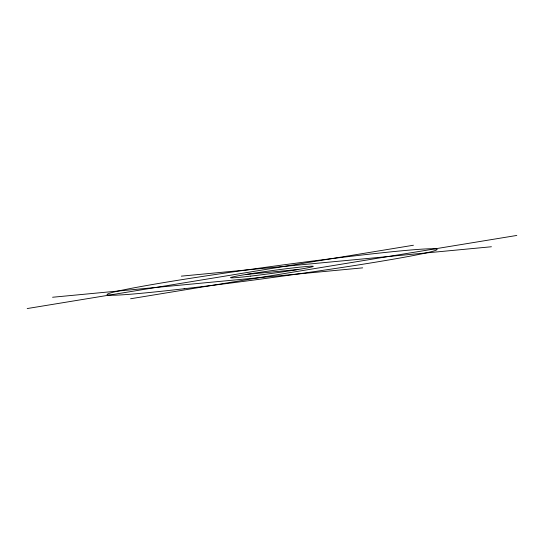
<?xml version="1.0" encoding="UTF-8"?>
<svg xmlns="http://www.w3.org/2000/svg" width="544" height="544" viewBox="0 0 544 544"><rect width="100%" height="100%" fill="white"/><g stroke="black" fill="none" stroke-linecap="round" stroke-linejoin="round"><path stroke-width="0.82" d="M27.2 308.557L413.433 245.235M130.567 298.765L516.8 235.443M181.322 276.141L491.422 246.752M246.16 274.448L297.84 269.552M52.578 297.248L362.678 267.859M250.736 276.107A41.664 1.38 -7.8 0 0 313.269 266.376A41.664 1.38 -7.8 0 0 251.994 273.516A41.664 1.38 -7.8 0 0 250.736 276.107M184.144 288.742A166.648 5.528 -7.8 0 0 436.988 249.635A166.648 5.528 -7.8 0 0 194.868 277.624A166.648 5.528 -7.8 0 0 184.144 288.742"/></g></svg>
